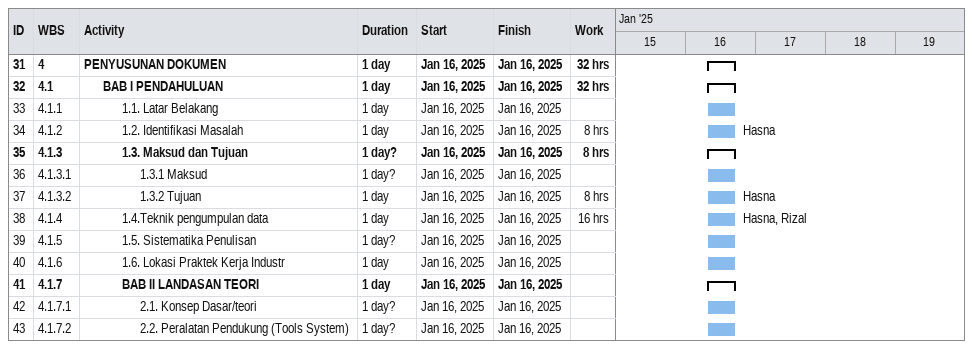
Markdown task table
| ID | WBS | Task | Duration | Start | Finish | Resources | Work (h) |
|---|---|---|---|---|---|---|---|
| 31 | 4 | **PENYUSUNAN DOKUMEN** | 1d | 2025-01-16 | 2025-01-16 |  | 32 |
| 32 | 4.1 | **BAB I PENDAHULUAN** | 1d | 2025-01-16 | 2025-01-16 |  | 32 |
| 33 | 4.1.1 | 1.1. Latar Belakang | 1d | 2025-01-16 | 2025-01-16 |  |  |
| 34 | 4.1.2 | 1.2. Identifikasi Masalah | 1d | 2025-01-16 | 2025-01-16 | Hasna | 8 |
| 35 | 4.1.3 | **1.3. Maksud dan Tujuan** | 1d? | 2025-01-16 | 2025-01-16 |  | 8 |
| 36 | 4.1.3.1 | 1.3.1 Maksud | 1d? | 2025-01-16 | 2025-01-16 |  |  |
| 37 | 4.1.3.2 | 1.3.2 Tujuan | 1d | 2025-01-16 | 2025-01-16 | Hasna | 8 |
| 38 | 4.1.4 | 1.4.Teknik pengumpulan data | 1d | 2025-01-16 | 2025-01-16 | Hasna, Rizal | 16 |
| 39 | 4.1.5 | 1.5. Sistematika Penulisan | 1d? | 2025-01-16 | 2025-01-16 |  |  |
| 40 | 4.1.6 | 1.6. Lokasi Praktek Kerja Industr | 1d | 2025-01-16 | 2025-01-16 |  |  |
| 41 | 4.1.7 | **BAB II LANDASAN TEORI** | 1d | 2025-01-16 | 2025-01-16 |  |  |
| 42 | 4.1.7.1 | 2.1. Konsep Dasar/teori | 1d? | 2025-01-16 | 2025-01-16 |  |  |
| 43 | 4.1.7.2 | 2.2. Peralatan Pendukung (Tools System) | 1d? | 2025-01-16 | 2025-01-16 |  |  |
